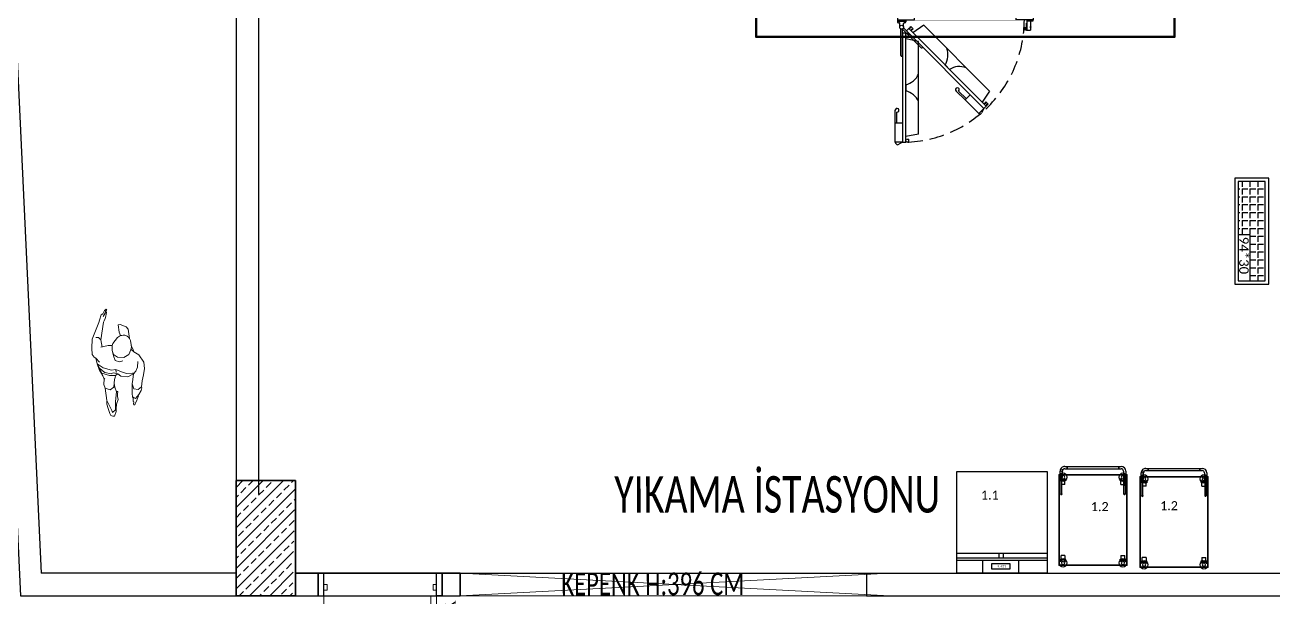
# Model space of a CAD drawing. Header units: millimetres. Extents: x -10496 to -5455, y -188 to 7293.
# Drawn here: x -9922 to -8816, y 2353 to 2860 of the extents above; entities that cross this region are included whole.
import ezdxf

# ---------------------------------------------------------------- set-up
doc = ezdxf.new("R2010")
doc.units = ezdxf.units.MM
doc.linetypes.add('DASHED', pattern=[19.05, 12.7, -6.35])
doc.linetypes.add('HIDDEN2', pattern=[4.7625, 3.175, -1.5875])
for name, color, linetype, lineweight in [('00 DUVAR', 32, 'Continuous', 35), ('00 İÇ ÖLÇÜ', 5, 'Continuous', 18), ('00 KAPI YAZISI', 48, 'Continuous', 18), ('00 KOLON TARARMA', 43, 'Continuous', 13), ('00 KORDİNAT', 31, 'Continuous', 13), ('00 TEFRİŞ', 252, 'Continuous', 13), ('A-RCON-1', 8, 'Continuous', 5), ('GJC_demir', 103, 'Continuous', 20), ('GJC_duvar', 10, 'Continuous', 30), ('GJC_kolon', 87, 'Continuous', 35), ('GJC_ölçüler', 253, 'Continuous', 5), ('kapı_kanadı', 40, 'Continuous', 20), ('kapı_kasa', 30, 'Continuous', 25)]:
    doc.layers.add(name, color=color, linetype=linetype, lineweight=lineweight)
for name, color, linetype in [('GJC ALAN', 2, 'Continuous'), ('GJC_yazı', 11, 'Continuous'), ('HG-034 Soğuk Oda', 1, 'Continuous'), ('Kıtc-002 Çizgi', 7, 'Continuous'), ('Kıtc-006 Yazı 001', 1, 'Continuous'), ('Kıtc-008 Rakam', 1, 'Continuous'), ('Kıtc-028 Yer Izgarası', 252, 'Continuous'), ('Kıtc-034 Soğuk Oda', 1, 'Continuous')]:
    doc.layers.add(name, color=color, linetype=linetype)
doc.styles.add('RomanS', font='times.ttf')
doc.styles.get("Standard").update_dxf_attribs({"font": 'calibri.ttf', "height": 15})
doc.styles.add('Ölçü50', font='calibri.ttf', dxfattribs={"width": 0.7})

# ---------------------------------------------------------------- blocks, each defined once
blk = doc.blocks.new('A$C34AD63CB')
at = {"layer": 'Kıtc-002 Çizgi', "lineweight": -2}
blk.add_line((80, 78.5), (0, 78.5), dxfattribs=at)
blk.add_lwpolyline([(80, 0), (0, 0), (0, 90), (80, 90)], close=True, dxfattribs=at)
at = {"layer": 'Kıtc-002 Çizgi'}
for points in [[(25.2, 90), (56.8, 90), (56.8, 78.5), (25.2, 78.5)], [(32.8, 86.3), (32.8, 81.9), (49.2, 81.9), (49.2, 86.3)], [(38.7, 72.5), (42.7, 72.5), (42.7, 76.5), (38.7, 76.5)]]:
    blk.add_lwpolyline(points, close=True, dxfattribs=at)
for points in [[(80, 76.5), (0, 76.5)], [(0, 72.5), (80, 72.5)]]:
    blk.add_lwpolyline(points, dxfattribs=at)
blk.add_text('12345', height=1.92, dxfattribs=at).set_placement((36.3, 83.1))
blk = doc.blocks.new('A$C09894659')
for points, elevation in [([(62.5, 120.1), (62.7, 120.1), (62.7, 121.1), (62.5, 121.1)], -1.5), ([(63, 121.6), (62.7, 121.6), (62.7, 119.6), (63, 119.6)], 3.2), ([(63, 121.1), (63.5, 121.1), (63.5, 120.1), (63, 120.1)], -1.5), ([(63.5, 121.1), (66.5, 121.1), (66.5, 120.1), (63.5, 120.1)], -1.5), ([(67, 121.1), (66.5, 121.1), (66.5, 120.1), (67, 120.1)], -1.5), ([(67, 121.6), (67.3, 121.6), (67.3, 119.6), (67, 119.6)], 3.2), ([(67.5, 120.1), (67.3, 120.1), (67.3, 121.1), (67.5, 121.1)], -1.5), ([(115.5, 120.1), (115.7, 120.1), (115.7, 121.1), (115.5, 121.1)], -1.5), ([(116, 121.6), (115.7, 121.6), (115.7, 119.6), (116, 119.6)], 3.2), ([(116, 121.1), (116.5, 121.1), (116.5, 120.1), (116, 120.1)], -1.5), ([(119.5, 121.1), (116.5, 121.1), (116.5, 120.1), (119.5, 120.1)], -1.5), ([(120, 121.1), (119.5, 121.1), (119.5, 120.1), (120, 120.1)], -1.5), ([(120, 121.6), (120.3, 121.6), (120.3, 119.6), (120, 119.6)], 3.2), ([(120.5, 120.1), (120.3, 120.1), (120.3, 121.1), (120.5, 121.1)], -1.5), ([(62.5, 49.9), (62.7, 49.9), (62.7, 48.9), (62.5, 48.9)], -1.5), ([(63, 48.4), (62.7, 48.4), (62.7, 50.4), (63, 50.4)], 3.2), ([(63, 48.9), (63.5, 48.9), (63.5, 49.9), (63, 49.9)], -1.5), ([(63.5, 48.9), (66.5, 48.9), (66.5, 49.9), (63.5, 49.9)], -1.5), ([(67, 48.9), (66.5, 48.9), (66.5, 49.9), (67, 49.9)], -1.5), ([(67, 48.4), (67.3, 48.4), (67.3, 50.4), (67, 50.4)], 3.2), ([(67.5, 49.9), (67.3, 49.9), (67.3, 48.9), (67.5, 48.9)], -1.5), ([(115.5, 49.9), (115.7, 49.9), (115.7, 48.9), (115.5, 48.9)], -1.5), ([(116, 48.4), (115.7, 48.4), (115.7, 50.4), (116, 50.4)], 3.2), ([(116, 48.9), (116.5, 48.9), (116.5, 49.9), (116, 49.9)], -1.5), ([(119.5, 48.9), (116.5, 48.9), (116.5, 49.9), (119.5, 49.9)], -1.5), ([(120, 48.9), (119.5, 48.9), (119.5, 49.9), (120, 49.9)], -1.5), ([(120, 48.4), (120.3, 48.4), (120.3, 50.4), (120, 50.4)], 3.2), ([(120.5, 49.9), (120.3, 49.9), (120.3, 48.9), (120.5, 48.9)], -1.5)]:
    blk.add_lwpolyline(points, close=True, dxfattribs=dict(elevation=elevation))
for points, elevation in [([(63, 119.6), (63.3, 119.6)], -1.5), ([(63.3, 119.6), (63.3, 116.5)], -1.5), ([(63.3, 119.6), (64.1, 119.6)], -1.5), ([(66.8, 116.5), (63.3, 116.5)], -1.4), ([(65.9, 119.6), (66.8, 119.6)], -1.5), ([(66.8, 116.5), (66.8, 119.6)], -1.4), ([(67, 119.6), (66.8, 119.6)], -1.5), ([(116, 119.6), (116.3, 119.6)], -1.5), ([(116.3, 116.5), (116.3, 119.6)], -1.4), ([(117.1, 119.6), (116.3, 119.6)], -1.5), ([(116.3, 116.5), (119.8, 116.5)], -1.4), ([(119.8, 119.6), (118.9, 119.6)], -1.5), ([(120, 119.6), (119.8, 119.6)], -1.5), ([(119.8, 119.6), (119.8, 116.5)], -1.5), ([(63, 50.4), (63.3, 50.4)], -1.5), ([(66.8, 53.5), (63.3, 53.5)], -1.4), ([(63.3, 50.4), (63.3, 53.5)], -1.5), ([(63.3, 50.4), (64.1, 50.4)], -1.5), ([(65.9, 50.4), (66.8, 50.4)], -1.5), ([(66.8, 53.5), (66.8, 50.4)], -1.4), ([(67, 50.4), (66.8, 50.4)], -1.5), ([(116, 50.4), (116.3, 50.4)], -1.5), ([(116.3, 53.5), (119.8, 53.5)], -1.4), ([(116.3, 53.5), (116.3, 50.4)], -1.4), ([(117.1, 50.4), (116.3, 50.4)], -1.5), ([(119.8, 50.4), (118.9, 50.4)], -1.5), ([(119.8, 50.4), (119.8, 53.5)], -1.5), ([(120, 50.4), (119.8, 50.4)], -1.5)]:
    blk.add_lwpolyline(points, dxfattribs=dict(elevation=elevation))
at = {"layer": 'Kıtc-002 Çizgi'}
for p, q in [((61.5, 45, -5.6), (61.5, 125, -5.6)), ((61.5, 125, -5.6), (63.9, 125, -5.6)), ((66.1, 125, -5.6), (121.5, 125, -5.6)), ((121.5, 125, -5.6), (119.1, 125, -5.6)), ((121.5, 125, -5.6), (121.5, 45, -5.6)), ((63, 47.8, -5.6), (63, 62, -5.6)), ((64, 62, -5.6), (64, 62, -5.6)), ((64, 62, -5.6), (64, 47.8, -5.6)), ((119, 62, -5.6), (119, 62, -5.6)), ((119, 62, -5.6), (119, 47.8, -5.6)), ((120, 47.8, -5.6), (120, 62, -5.6)), ((62.5, 45, -5.6), (61.5, 45, -5.6)), ((61.5, 45, -5.6), (63.9, 45, -5.6)), ((62.5, 41.6, -5.6), (62.5, 45, -5.6)), ((118.5, 45, -5.6), (64.5, 45, -5.6)), ((64.5, 41.6, -5.6), (64.5, 45, -5.6)), ((66.1, 45, -5.6), (121.5, 45, -5.6)), ((118.5, 45, -5.6), (118.5, 41.6, -5.6)), ((121.5, 45, -5.6), (119.1, 45, -5.6)), ((121.5, 45, -5.6), (120.5, 45, -5.6)), ((120.5, 45, -5.6), (120.5, 41.6, -5.6)), ((116.5, 39.6, -5.6), (66.5, 39.6, -5.6)), ((116.5, 37.6, -5.6), (66.5, 37.6, -5.6))]:
    blk.add_line(p, q, dxfattribs=at)
at = {"layer": 'Kıtc-002 Çizgi', "extrusion": (-1.83697e-16, 6.32853e-32, -1)}
for centre, radius in [((-65, 123, -3.9), 3.5), ((-65, 123, -4.9), 1.49)]:
    blk.add_circle(centre, radius, dxfattribs=at)
at = {"layer": 'Kıtc-002 Çizgi', "extrusion": (1.83697e-16, 6.32853e-32, -1)}
for centre, radius in [((-118, 123, -3.9), 3.5), ((-118, 123, -4.9), 1.49)]:
    blk.add_circle(centre, radius, dxfattribs=at)
at = {"layer": 'Kıtc-002 Çizgi', "extrusion": (-1.11022e-16, -0.5, 0.866025)}
for centre in [(63.5, 57.8, -23.8), (119.5, 57.8, -23.8)]:
    blk.add_circle(centre, 0.5, dxfattribs=at)
at = {"layer": 'Kıtc-002 Çizgi', "extrusion": (1.11022e-16, 0.5, -0.866025)}
for centre in [(-63.5, 57.8, 23.8), (-119.5, 57.8, 23.8)]:
    blk.add_circle(centre, 0.5, dxfattribs=at)
at = {"layer": 'Kıtc-002 Çizgi', "extrusion": (-1.83697e-16, -6.32853e-32, -1)}
for centre, radius in [((-65, 47, -3.9), 3.5), ((-65, 47, -4.9), 1.49)]:
    blk.add_circle(centre, radius, dxfattribs=at)
at = {"layer": 'Kıtc-002 Çizgi'}
for centre in [(63.5, 47, 63.8), (63.5, 47, 8.9), (63.5, 47, 63.8)]:
    blk.add_circle(centre, 1, dxfattribs=at)
at = {"layer": 'Kıtc-002 Çizgi', "extrusion": (0, 0, -1)}
for centre in [(-63.5, 47, -8.9), (-119.5, 47, -63.8), (-119.5, 47, -8.9), (-119.5, 47, -63.8)]:
    blk.add_circle(centre, 1, dxfattribs=at)
at = {"layer": 'Kıtc-002 Çizgi', "extrusion": (-2.22045e-16, -1, 0)}
for centre in [(63.5, 16.9, -54.1), (63.5, 16.9, -54.1), (119.5, 16.9, -54.1), (119.5, 16.9, -54.1)]:
    blk.add_circle(centre, 0.5, dxfattribs=at)
at = {"layer": 'Kıtc-002 Çizgi', "extrusion": (1.83697e-16, -6.32853e-32, -1)}
for centre, radius in [((-118, 47, -3.9), 3.5), ((-118, 47, -4.9), 1.49)]:
    blk.add_circle(centre, radius, dxfattribs=at)
at = {"layer": 'Kıtc-002 Çizgi', "extrusion": (-1, 4.07916e-15, -8.27161e-15)}
blk.add_circle((-38.6, 78.5, -68.5), 1, dxfattribs=at)
blk.add_circle((-38.6, 78.5, -68.5), 1, dxfattribs=at)
at = {"layer": 'Kıtc-002 Çizgi', "extrusion": (-1, -3.63507e-15, 8.27161e-15)}
blk.add_circle((-38.6, 78.5, -114.5), 1, dxfattribs=at)
blk.add_circle((-38.6, 78.5, -114.5), 1, dxfattribs=at)
at = {"layer": 'Kıtc-002 Çizgi', "extrusion": (-9.02056e-15, 0.422618, -0.906308)}
blk.add_circle((-119.5, 68.2, -49.8), 1, dxfattribs=at)
at = {"layer": 'Kıtc-002 Çizgi'}
for centre, radius, start, end in [((63.5, 62, -5.6), 0.5, 0, 180), ((119.5, 62, -5.6), 0.5, 0, 180), ((63.5, 47, -5.6), 1, 0, 180), ((66.5, 41.6, -5.6), 4, 180, 270), ((66.5, 41.6, -5.6), 2, 180, 270), ((116.5, 41.6, -5.6), 2, 270, 0), ((116.5, 41.6, -5.6), 4, 270, 0)]:
    blk.add_arc(centre, radius, start, end, dxfattribs=at)
at = {"layer": 'Kıtc-002 Çizgi', "extrusion": (-9.19767e-15, -0.422618, 0.906308)}
blk.add_arc((63.5, 70, 40.1), 1, 359.9987, 180.0013, dxfattribs=at)
at = {"layer": 'Kıtc-002 Çizgi', "extrusion": (9.19767e-15, 0.422618, -0.906308)}
blk.add_arc((-63.5, 70, -40.1), 1, 359.9987, 180.0013, dxfattribs=at)
at = {"layer": 'Kıtc-002 Çizgi', "extrusion": (9.38401e-17, 0.422618, -0.906308)}
blk.add_arc((-63.5, 70, -40.1), 1, 180, 0, dxfattribs=at)
blk.add_arc((-63.5, 70, -40.1), 1, 180, 0, dxfattribs=at)
at = {"layer": 'Kıtc-002 Çizgi', "extrusion": (-9.38401e-17, -0.422618, 0.906308)}
blk.add_arc((119.5, 70, 40.1), 1, 180, 0, dxfattribs=at)
at = {"layer": 'Kıtc-002 Çizgi'}
for points, knots in [([(64.5, 46.5, 65.9), (64.5, 46.6, 65.9), (64.5, 46.6, 65.9), (64.5, 46.7, 66), (64.5, 46.8, 66), (64.4, 46.9, 66.1), (64.4, 47, 66.1), (64.3, 47.1, 66.1), (64.3, 47.1, 66.2), (64.2, 47.2, 66.2), (64.1, 47.2, 66.2), (64, 47.3, 66.3), (64, 47.3, 66.3), (63.8, 47.4, 66.3), (63.8, 47.4, 66.3), (63.6, 47.4, 66.3), (63.6, 47.4, 66.3), (63.5, 47.4, 66.3), (63.5, 47.4, 66.3), (63.4, 47.4, 66.3), (63.3, 47.4, 66.3), (63.2, 47.4, 66.3), (63.1, 47.3, 66.3), (63, 47.3, 66.3), (62.9, 47.2, 66.2), (62.9, 47.2, 66.2), (62.8, 47.1, 66.2), (62.7, 47.1, 66.1), (62.6, 47, 66.1), (62.6, 46.9, 66.1), (62.6, 46.8, 66), (62.5, 46.7, 66), (62.5, 46.6, 65.9), (62.5, 46.6, 65.9), (62.5, 46.5, 65.9)], [4.442933, 4.442933, 4.442933, 4.442933, 4.628032, 4.628032, 4.813155, 4.813155, 4.998276, 4.998276, 5.183397, 5.183397, 5.368518, 5.368518, 5.553638, 5.553638, 5.738758, 5.738758, 5.923878, 5.923878, 5.923878, 6.108998, 6.108998, 6.294118, 6.294118, 6.479238, 6.479238, 6.664359, 6.664359, 6.84948, 6.84948, 7.034602, 7.034602, 7.219724, 7.219724, 7.404824, 7.404824, 7.404824, 7.404824]), ([(64.5, 46.5, 65.9), (64.5, 46.6, 65.9), (64.5, 46.6, 65.9), (64.5, 46.7, 66), (64.5, 46.8, 66), (64.4, 46.9, 66.1), (64.4, 47, 66.1), (64.3, 47.1, 66.1), (64.3, 47.1, 66.2), (64.2, 47.2, 66.2), (64.1, 47.2, 66.2), (64, 47.3, 66.3), (64, 47.3, 66.3), (63.8, 47.4, 66.3), (63.8, 47.4, 66.3), (63.6, 47.4, 66.3), (63.6, 47.4, 66.3), (63.5, 47.4, 66.3), (63.5, 47.4, 66.3), (63.4, 47.4, 66.3), (63.3, 47.4, 66.3), (63.2, 47.4, 66.3), (63.1, 47.3, 66.3), (63, 47.3, 66.3), (62.9, 47.2, 66.2), (62.9, 47.2, 66.2), (62.8, 47.1, 66.2), (62.7, 47.1, 66.1), (62.6, 47, 66.1), (62.6, 46.9, 66.1), (62.6, 46.8, 66), (62.5, 46.7, 66), (62.5, 46.6, 65.9), (62.5, 46.6, 65.9), (62.5, 46.5, 65.9)], [4.442933, 4.442933, 4.442933, 4.442933, 4.628032, 4.628032, 4.813155, 4.813155, 4.998276, 4.998276, 5.183397, 5.183397, 5.368518, 5.368518, 5.553638, 5.553638, 5.738758, 5.738758, 5.923878, 5.923878, 5.923878, 6.108998, 6.108998, 6.294118, 6.294118, 6.479238, 6.479238, 6.664359, 6.664359, 6.84948, 6.84948, 7.034602, 7.034602, 7.219724, 7.219724, 7.404824, 7.404824, 7.404824, 7.404824]), ([(62.5, 46.5, 65.9), (62.5, 46.5, 65.9), (62.5, 46.5, 65.9), (62.5, 46.5, 65.9), (62.5, 46.5, 65.9), (62.5, 46.5, 65.9)], [0.67126913, 0.67126913, 0.67126913, 0.67126913, 0.68500876, 0.68500876, 0.69228035, 0.69228035, 0.69228035, 0.69228035]), ([(62.5, 46.5, 65.9), (62.5, 46.5, 65.9), (62.5, 46.5, 65.9), (62.5, 46.5, 65.9), (62.5, 46.5, 65.9), (62.5, 46.5, 65.9)], [0.67126913, 0.67126913, 0.67126913, 0.67126913, 0.68500876, 0.68500876, 0.69228035, 0.69228035, 0.69228035, 0.69228035]), ([(64, 47.8, 16.9), (64, 47.8, 17), (64, 47.8, 17), (64, 47.9, 17.2), (63.9, 47.9, 17.2), (63.8, 47.9, 17.3), (63.8, 47.9, 17.3), (63.6, 48, 17.4), (63.6, 48, 17.4), (63.5, 48, 17.4), (63.4, 48, 17.4), (63.3, 47.9, 17.3), (63.2, 47.9, 17.3), (63.1, 47.9, 17.2), (63.1, 47.9, 17.2), (63, 47.8, 17), (63, 47.8, 17), (63, 47.8, 16.8), (63, 47.8, 16.8), (63.1, 47.9, 16.6), (63.1, 47.9, 16.6), (63.2, 47.9, 16.5), (63.3, 47.9, 16.5), (63.4, 48, 16.4), (63.5, 48, 16.4), (63.6, 48, 16.4), (63.6, 48, 16.4), (63.8, 47.9, 16.5), (63.8, 47.9, 16.5), (63.9, 47.9, 16.6), (64, 47.9, 16.6), (64, 47.8, 16.8), (64, 47.8, 16.8), (64, 47.8, 16.9)], [0, 0, 0, 0, 0.192458, 0.192458, 0.384915, 0.384915, 0.576848, 0.576848, 0.768781, 0.768781, 0.960714, 0.960714, 1.152647, 1.152647, 1.345105, 1.345105, 1.537562, 1.537562, 1.73002, 1.73002, 1.922477, 1.922477, 2.11441, 2.11441, 2.306343, 2.306343, 2.498276, 2.498276, 2.690209, 2.690209, 2.882667, 2.882667, 3.075124, 3.075124, 3.075124, 3.075124]), ([(64, 47.8, 16.9), (64, 47.8, 17), (64, 47.8, 17), (64, 47.9, 17.2), (63.9, 47.9, 17.2), (63.8, 47.9, 17.3), (63.8, 47.9, 17.3), (63.6, 48, 17.4), (63.6, 48, 17.4), (63.5, 48, 17.4), (63.4, 48, 17.4), (63.3, 47.9, 17.3), (63.2, 47.9, 17.3), (63.1, 47.9, 17.2), (63.1, 47.9, 17.2), (63, 47.8, 17), (63, 47.8, 17), (63, 47.8, 16.8), (63, 47.8, 16.8), (63.1, 47.9, 16.6), (63.1, 47.9, 16.6), (63.2, 47.9, 16.5), (63.3, 47.9, 16.5), (63.4, 48, 16.4), (63.5, 48, 16.4), (63.6, 48, 16.4), (63.6, 48, 16.4), (63.8, 47.9, 16.5), (63.8, 47.9, 16.5), (63.9, 47.9, 16.6), (64, 47.9, 16.6), (64, 47.8, 16.8), (64, 47.8, 16.8), (64, 47.8, 16.9)], [0, 0, 0, 0, 0.192458, 0.192458, 0.384915, 0.384915, 0.576848, 0.576848, 0.768781, 0.768781, 0.960714, 0.960714, 1.152647, 1.152647, 1.345105, 1.345105, 1.537562, 1.537562, 1.73002, 1.73002, 1.922477, 1.922477, 2.11441, 2.11441, 2.306343, 2.306343, 2.498276, 2.498276, 2.690209, 2.690209, 2.882667, 2.882667, 3.075124, 3.075124, 3.075124, 3.075124]), ([(64.5, 46.5, 65.9), (64.5, 46.5, 65.9), (64.5, 46.5, 65.9), (64.5, 46.5, 65.9), (64.5, 46.5, 65.9), (64.5, 46.5, 65.9)], [-0.00704241, -0.00704241, -0.00704241, -0.00704241, 0, 0, 0.01406531, 0.01406531, 0.01406531, 0.01406531]), ([(64.5, 46.5, 65.9), (64.5, 46.5, 65.9), (64.5, 46.5, 65.9), (64.5, 46.5, 65.9), (64.5, 46.5, 65.9), (64.5, 46.5, 65.9)], [-0.00704241, -0.00704241, -0.00704241, -0.00704241, 0, 0, 0.01406531, 0.01406531, 0.01406531, 0.01406531]), ([(120.5, 46.5, 65.9), (120.5, 46.6, 65.9), (120.5, 46.6, 65.9), (120.5, 46.7, 66), (120.5, 46.8, 66), (120.4, 46.9, 66.1), (120.4, 47, 66.1), (120.3, 47.1, 66.1), (120.3, 47.1, 66.2), (120.2, 47.2, 66.2), (120.1, 47.2, 66.2), (120, 47.3, 66.3), (120, 47.3, 66.3), (119.8, 47.4, 66.3), (119.8, 47.4, 66.3), (119.6, 47.4, 66.3), (119.6, 47.4, 66.3), (119.5, 47.4, 66.3), (119.5, 47.4, 66.3), (119.4, 47.4, 66.3), (119.3, 47.4, 66.3), (119.2, 47.4, 66.3), (119.1, 47.3, 66.3), (119, 47.3, 66.3), (118.9, 47.2, 66.2), (118.9, 47.2, 66.2), (118.8, 47.1, 66.2), (118.7, 47.1, 66.1), (118.6, 47, 66.1), (118.6, 46.9, 66.1), (118.6, 46.8, 66), (118.5, 46.7, 66), (118.5, 46.6, 65.9), (118.5, 46.6, 65.9), (118.5, 46.5, 65.9)], [4.442933, 4.442933, 4.442933, 4.442933, 4.628032, 4.628032, 4.813155, 4.813155, 4.998276, 4.998276, 5.183397, 5.183397, 5.368518, 5.368518, 5.553638, 5.553638, 5.738758, 5.738758, 5.923878, 5.923878, 5.923878, 6.108998, 6.108998, 6.294118, 6.294118, 6.479238, 6.479238, 6.664359, 6.664359, 6.84948, 6.84948, 7.034602, 7.034602, 7.219724, 7.219724, 7.404824, 7.404824, 7.404824, 7.404824]), ([(118.5, 46.5, 65.9), (118.5, 46.5, 65.9), (118.5, 46.5, 65.9), (118.5, 46.5, 65.9), (118.5, 46.5, 65.9), (118.5, 46.5, 65.9)], [0.68150628, 0.68150628, 0.68150628, 0.68150628, 0.69591274, 0.69591274, 0.70313153, 0.70313153, 0.70313153, 0.70313153]), ([(119, 47.8, 16.9), (119, 47.8, 16.8), (119, 47.8, 16.8), (119.1, 47.9, 16.6), (119.1, 47.9, 16.6), (119.2, 47.9, 16.5), (119.3, 47.9, 16.5), (119.4, 48, 16.4), (119.5, 48, 16.4), (119.6, 48, 16.4), (119.6, 48, 16.4), (119.8, 47.9, 16.5), (119.8, 47.9, 16.5), (119.9, 47.9, 16.6), (120, 47.9, 16.6), (120, 47.8, 16.8), (120, 47.8, 16.8), (120, 47.8, 17), (120, 47.8, 17), (120, 47.9, 17.2), (119.9, 47.9, 17.2), (119.8, 47.9, 17.3), (119.8, 47.9, 17.3), (119.6, 48, 17.4), (119.6, 48, 17.4), (119.5, 48, 17.4), (119.4, 48, 17.4), (119.3, 47.9, 17.3), (119.2, 47.9, 17.3), (119.1, 47.9, 17.2), (119.1, 47.9, 17.2), (119, 47.8, 17), (119, 47.8, 17), (119, 47.8, 16.9)], [0, 0, 0, 0, 0.192458, 0.192458, 0.384915, 0.384915, 0.576848, 0.576848, 0.768781, 0.768781, 0.960714, 0.960714, 1.152647, 1.152647, 1.345105, 1.345105, 1.537562, 1.537562, 1.73002, 1.73002, 1.922477, 1.922477, 2.11441, 2.11441, 2.306343, 2.306343, 2.498276, 2.498276, 2.690209, 2.690209, 2.882667, 2.882667, 3.075124, 3.075124, 3.075124, 3.075124]), ([(119, 47.8, 16.9), (119, 47.8, 16.8), (119, 47.8, 16.8), (119.1, 47.9, 16.6), (119.1, 47.9, 16.6), (119.2, 47.9, 16.5), (119.3, 47.9, 16.5), (119.4, 48, 16.4), (119.5, 48, 16.4), (119.6, 48, 16.4), (119.6, 48, 16.4), (119.8, 47.9, 16.5), (119.8, 47.9, 16.5), (119.9, 47.9, 16.6), (120, 47.9, 16.6), (120, 47.8, 16.8), (120, 47.8, 16.8), (120, 47.8, 17), (120, 47.8, 17), (120, 47.9, 17.2), (119.9, 47.9, 17.2), (119.8, 47.9, 17.3), (119.8, 47.9, 17.3), (119.6, 48, 17.4), (119.6, 48, 17.4), (119.5, 48, 17.4), (119.4, 48, 17.4), (119.3, 47.9, 17.3), (119.2, 47.9, 17.3), (119.1, 47.9, 17.2), (119.1, 47.9, 17.2), (119, 47.8, 17), (119, 47.8, 17), (119, 47.8, 16.9)], [0, 0, 0, 0, 0.192458, 0.192458, 0.384915, 0.384915, 0.576848, 0.576848, 0.768781, 0.768781, 0.960714, 0.960714, 1.152647, 1.152647, 1.345105, 1.345105, 1.537562, 1.537562, 1.73002, 1.73002, 1.922477, 1.922477, 2.11441, 2.11441, 2.306343, 2.306343, 2.498276, 2.498276, 2.690209, 2.690209, 2.882667, 2.882667, 3.075124, 3.075124, 3.075124, 3.075124]), ([(120.5, 46.5, 65.9), (120.5, 46.5, 65.9), (120.5, 46.5, 65.9), (120.5, 46.5, 65.9), (120.5, 46.5, 65.9), (120.5, 46.5, 65.9)], [-0.00745631, -0.00745631, -0.00745631, -0.00745631, 0, 0, 0.0140795, 0.0140795, 0.0140795, 0.0140795])]:
    blk.add_open_spline(points, degree=3, knots=knots, dxfattribs=at)
for p in [(61.5, 125, -5.6), (121.5, 125, -5.6), (61.5, 45, -5.6), (61.5, 45, -5.6), (121.5, 45, -5.6), (121.5, 45, -5.6)]:
    blk.add_point(p, dxfattribs=at)
for points in [[(61.5, 125, 4.9), (121.5, 125, 4.9), (121.5, 45, 4.9), (61.5, 45, 4.9)], [(61.5, 125, 8.9), (61.5, 45, 8.9), (121.5, 45, 8.9), (121.5, 125, 8.9)], [(61.5, 125, 4.9), (61.5, 45, 4.9), (61.5, 45, 8.9), (61.5, 125, 8.9)], [(61.5, 125, 4.9), (61.5, 125, 8.9), (121.5, 125, 8.9), (121.5, 125, 4.9)], [(121.5, 125, 4.9), (121.5, 125, 8.9), (121.5, 45, 8.9), (121.5, 45, 4.9)], [(61.5, 45, 4.9), (121.5, 45, 4.9), (121.5, 45, 8.9), (61.5, 45, 8.9)], [(121.5, 45, 4.9), (121.5, 45, 8.9), (61.5, 45, 8.9), (61.5, 45, 4.9)]]:
    blk.add_3dface(points, dxfattribs=at)
blk = doc.blocks.new('A$C358F529F')
at = {"layer": 'HG-034 Soğuk Oda', "color": 3, "linetype": 'ByBlock'}
for p, q in [((43.5, 187.3), (48.1, 191.9)), ((43.5, 187.3), (45.7, 191.2)), ((48.1, 191.9), (60.2, 179.8)), ((38.5, 172.2), (45, 181.8)), ((40.4, 184.2), (39.7, 183.5)), ((39.7, 183.5), (41.7, 181.4)), ((40.4, 184.2), (41.1, 184)), ((41, 184.4), (41.4, 184.2)), ((41.1, 184), (41, 184.4)), ((41.5, 185.3), (41.2, 185)), ((41.4, 184.2), (41.2, 185)), ((43.5, 187.3), (41.5, 185.3)), ((41.5, 185.3), (110.1, 116.7)), ((42.4, 182.2), (41.7, 181.4)), ((42.4, 182.2), (42.2, 182.9)), ((42.2, 182.9), (42.6, 182.8)), ((42.6, 182.8), (42.4, 183.2)), ((42.4, 183.2), (43.2, 183)), ((43.5, 183.3), (43.2, 183)), ((112.1, 118.7), (43.5, 187.3)), ((60.2, 179.8), (55.7, 175.2)), ((59.2, 178.7), (66, 172)), ((60.2, 179.8), (68.3, 171.7)), ((38.5, 172.2), (96.9, 113.7)), ((77.9, 148.9), (74.1, 152.8)), ((97.7, 133.1), (98.2, 133.7)), ((97.7, 133.1), (114.8, 116)), ((99.2, 133.7), (115.8, 117.1)), ((96.9, 113.7), (106.5, 120.3)), ((107, 117.6), (106.2, 116.9)), ((108.2, 114.9), (106.2, 116.9)), ((107, 117.6), (107.7, 117.4)), ((107.5, 117.8), (107.9, 117.6)), ((107.7, 117.4), (107.5, 117.8)), ((108.1, 118.7), (107.7, 118.4)), ((107.9, 117.6), (107.7, 118.4)), ((109, 115.6), (108.2, 114.9)), ((109, 115.6), (108.7, 116.3)), ((108.7, 116.3), (109.1, 116.2)), ((109.1, 116.2), (109, 116.6)), ((109, 116.6), (109.7, 116.4)), ((110.1, 116.7), (109.7, 116.4)), ((110.1, 116.7), (112.1, 118.7))]:
    blk.add_line(p, q, dxfattribs=at)
at = {"layer": 'HG-034 Soğuk Oda'}
for p, q in [((2.2, 109.9), (2.3, 118)), ((5.8, 118), (2.3, 118)), ((2.3, 116), (2.3, 114.8)), ((5.5, 109.9), (5.5, 118)), ((5.8, 111.9), (5.5, 111.9)), ((5.8, 118), (7.3, 117.5)), ((5.8, 115.8), (5.8, 118)), ((5.8, 115.8), (7.3, 116.3)), ((5.8, 115.8), (5.8, 111.9)), ((5.5, 109.9), (0, 109.9)), ((0, 109.9), (0, 109)), ((5.4, 109), (0, 109)), ((0, 109), (120, 109)), ((5.5, 109), (5.5, 109.9)), ((0, 99), (119.4, 99))]:
    blk.add_line(p, q, dxfattribs=at)
blk.add_circle((7.1, 116.9), 0.457, dxfattribs=at)
at = {"layer": 'HG-034 Soğuk Oda', "color": 3, "linetype": 'ByBlock'}
for centre, radius, start, end in [((47.2, 190.3), 1.8, 62.0805, 150.6803), ((67, 170.7), 1.65, 128.1066, 53.8006), ((65.3, 167.3), 17, 249.2753, 301.2436), ((92.4, 140.1), 17, 148.7044, 200.6727), ((98.7, 133.1), 0.715, 44.9741, 134.9741)]:
    blk.add_arc(centre, radius, start, end, dxfattribs=at)
at = {"layer": 'HG-034 Soğuk Oda'}
for centre, radius, start, end in [((2.4, 115.4), 0.615, 107.5973, 252.4027), ((7.1, 116.9), 0.858, 249.5707, 110.4293), ((7.1, 116.9), 0.67, 286.9117, 73.0883)]:
    blk.add_arc(centre, radius, start, end, dxfattribs=at)
at = {"layer": 'Kıtc-002 Çizgi', "color": 1}
for p, q in [((112.8, 109), (112.8, 110.8)), ((113.5, 111.5), (114, 111.5)), ((114.7, 115.4), (114.7, 112.2)), ((118.1, 115.4), (118.1, 112.2)), ((120, 109), (120, 110.9)), ((112.8, 110.4), (120, 110.4)), ((120, 109), (112.8, 109))]:
    blk.add_line(p, q, dxfattribs=at)
blk.add_circle((116.4, 115.4), 1.71, dxfattribs=at)
blk.add_circle((116.4, 115.4), 1.71, dxfattribs=at)
at = {"layer": 'Kıtc-002 Çizgi', "color": 254, "linetype": 'DASHED'}
blk.add_arc((116.4, 108.7), 108.7, 93.2425, 179.8571, dxfattribs=at)
at = {"layer": 'Kıtc-002 Çizgi', "color": 1}
for centre, start, end in [((113.5, 110.8), 90, 180), ((114, 112.2), 270, 0), ((118.8, 112.2), 180, 287.5687), ((119.3, 110.9), 0, 107.5687)]:
    blk.add_arc(centre, 0.715, start, end, dxfattribs=at)
at = {"layer": 'Kıtc-034 Soğuk Oda', "color": 254}
for p, q in [((101.4, 210.2), (112.8, 212.3)), ((101.4, 210.2), (101.4, 128)), ((111.3, 217.3), (110.2, 217.3)), ((110.2, 217.3), (110.2, 214.5)), ((111.3, 214.5), (110.2, 214.5)), ((111.3, 217.3), (111.6, 216.6)), ((111.3, 214.5), (111.6, 215.1)), ((111.6, 216.6), (111.8, 217)), ((111.6, 215.1), (111.8, 214.8)), ((111.8, 217), (112, 216.6)), ((111.8, 214.8), (112, 215.1)), ((112, 216.6), (112.3, 217.3)), ((112, 215.1), (112.3, 214.5)), ((112.8, 217.3), (112.3, 217.3)), ((112.8, 214.5), (112.3, 214.5)), ((115.7, 217.3), (112.8, 217.3)), ((112.8, 217.3), (112.8, 120.8)), ((115.7, 217.3), (119.8, 219.5)), ((115.7, 217.3), (122.1, 217.3)), ((115.7, 120.8), (115.7, 217.3)), ((122.1, 217.3), (122.1, 200.2)), ((122.1, 200.2), (115.7, 200.2)), ((120.7, 200.2), (120.7, 190.6)), ((122.1, 200.2), (122.1, 188.7)), ((112.8, 166.3), (112.8, 171.8)), ((115.7, 141.2), (116.4, 141.2)), ((115.7, 141.2), (115.7, 117)), ((117.1, 140.5), (117.1, 117)), ((101.4, 128), (112.8, 125.8)), ((110.2, 120.8), (110.2, 123.7)), ((111.3, 123.7), (110.2, 123.7)), ((111.3, 123.7), (111.6, 123)), ((111.6, 123), (111.8, 123.4)), ((111.8, 123.4), (112, 123)), ((112, 123), (112.3, 123.7)), ((112.8, 123.7), (112.3, 123.7)), ((111.3, 120.8), (110.2, 120.8)), ((111.3, 120.8), (111.6, 121.5)), ((111.6, 121.5), (111.8, 121.1)), ((111.8, 121.1), (112, 121.5)), ((112, 121.5), (112.3, 120.8)), ((112.8, 120.8), (112.3, 120.8)), ((112.8, 120.8), (115.7, 120.8))]:
    blk.add_line(p, q, dxfattribs=at)
for centre, radius, start, end in [((119.5, 216.8), 2.71, 10.1879, 81.781), ((120.5, 189), 1.65, 83.1325, 8.8265), ((116.9, 188.3), 17, 204.3012, 256.2695), ((116.9, 149.9), 17, 103.7303, 155.6986), ((116.4, 140.5), 0.715, 0, 90)]:
    blk.add_arc(centre, radius, start, end, dxfattribs=at)
at = {"color": 3}
blk.add_wipeout([(0, 99), (120, 99), (120, 109), (0, 109)], dxfattribs=at).dxf.layer = 'Kıtc-002 Çizgi'
at = {"layer": 'Kıtc-034 Soğuk Oda'}
for points in [[(15, 99), (0, 99), (0, 109), (15, 109)], [(105, 99), (120, 99), (120, 109), (105, 109)]]:
    blk.add_lwpolyline(points, close=True, dxfattribs=at)
blk = doc.blocks.new('A$C11D46695')
at = {"layer": 'Kıtc-028 Yer Izgarası'}
for p, q in [((94.1, 30), (0, 30)), ((0, 30), (0, 0)), ((91.1, 27), (3, 27)), ((3, 27), (3, 3)), ((9.6, 20.4), (9.6, 25.5)), ((16.6, 20.4), (16.6, 25.5)), ((23.6, 20.4), (23.6, 25.5)), ((30.6, 20.4), (30.6, 25.5)), ((37.6, 20.4), (37.6, 25.5)), ((44.6, 20.4), (44.6, 25.5)), ((51.6, 20.4), (51.6, 25.5)), ((58.5, 20.4), (58.5, 25.5)), ((65.5, 20.4), (65.5, 25.5)), ((72.5, 20.4), (72.5, 25.5)), ((79.5, 20.4), (79.5, 25.5)), ((86.5, 20.4), (86.5, 25.5)), ((91.1, 3), (91.1, 27)), ((94.1, 0), (94.1, 30)), ((3, 20.4), (7.7, 20.4)), ((3, 13.4), (7.7, 13.4)), ((9.6, 20.4), (14.7, 20.4)), ((9.6, 13.4), (9.6, 18.5)), ((9.6, 13.4), (14.7, 13.4)), ((9.6, 6.4), (9.6, 11.5)), ((16.6, 20.4), (21.7, 20.4)), ((16.6, 13.4), (16.6, 18.5)), ((16.6, 13.4), (21.7, 13.4)), ((16.6, 6.4), (16.6, 11.5)), ((23.6, 20.4), (28.7, 20.4)), ((23.6, 13.4), (23.6, 18.5)), ((23.6, 13.4), (28.7, 13.4)), ((23.6, 6.4), (23.6, 11.5)), ((30.6, 20.4), (35.7, 20.4)), ((30.6, 13.4), (30.6, 18.5)), ((30.6, 13.4), (35.7, 13.4)), ((30.6, 6.4), (30.6, 11.5)), ((37.6, 20.4), (42.7, 20.4)), ((37.6, 13.4), (37.6, 18.5)), ((37.6, 13.4), (42.7, 13.4)), ((37.6, 6.4), (37.6, 11.5)), ((44.6, 20.4), (49.7, 20.4)), ((44.6, 13.4), (44.6, 18.5)), ((44.6, 13.4), (49.7, 13.4)), ((44.6, 6.4), (44.6, 11.5)), ((91.1, 13.5), (50.4, 13.5)), ((50.4, 13.5), (50.4, 3)), ((51.6, 20.4), (56.6, 20.4)), ((51.6, 13.4), (51.6, 18.5)), ((51.6, 13.4), (56.6, 13.4)), ((58.5, 20.4), (63.6, 20.4)), ((58.5, 13.4), (58.5, 18.5)), ((58.5, 13.4), (63.6, 13.4)), ((65.5, 20.4), (70.6, 20.4)), ((65.5, 13.4), (65.5, 18.5)), ((65.5, 13.4), (70.6, 13.4)), ((72.5, 20.4), (77.6, 20.4)), ((72.5, 13.4), (72.5, 18.5)), ((72.5, 13.4), (77.6, 13.4)), ((79.5, 20.4), (84.6, 20.4)), ((79.5, 13.4), (79.5, 18.5)), ((79.5, 13.4), (84.6, 13.4)), ((86.5, 20.4), (91.1, 20.4)), ((86.5, 13.4), (86.5, 18.5)), ((86.5, 13.4), (91.1, 13.4)), ((91.1, 3), (91.1, 13.5)), ((0, 0), (94.1, 0)), ((3, 6.4), (7.7, 6.4)), ((3, 3), (91.1, 3)), ((9.6, 6.4), (14.7, 6.4)), ((9.6, 3), (9.6, 4.5)), ((16.6, 6.4), (21.7, 6.4)), ((16.6, 3), (16.6, 4.5)), ((23.6, 6.4), (28.7, 6.4)), ((23.6, 3), (23.6, 4.5)), ((30.6, 6.4), (35.7, 6.4)), ((30.6, 3), (30.6, 4.5)), ((37.6, 6.4), (42.7, 6.4)), ((37.6, 3), (37.6, 4.5)), ((44.6, 6.4), (49.7, 6.4)), ((44.6, 3), (44.6, 4.5)), ((50.4, 3), (91.1, 3))]:
    blk.add_line(p, q, dxfattribs=at)
blk.add_text('94*30', height=8.4, dxfattribs=at).set_placement((52.1, 3.9))
blk = doc.blocks.new('rölöveteyit')
at = {"layer": '00 İÇ ÖLÇÜ'}
blk.add_lwpolyline([(30402, -29375.7), (29925.5, -29375.7)], dxfattribs=at)
at = {"layer": 'GJC_duvar'}
for p, q in [((29367, -29355.7), (29194.2, -29355.7)), ((29925.5, -29355.7), (29925.5, -29375.7))]:
    blk.add_line(p, q, dxfattribs=at)
for points in [[(29239.9, -24967.2), (28968.9, -24967.2), (29176.1, -29375.7), (29367.6, -29375.7)], [(29239.9, -24987.2), (28989.9, -24987.2), (29194.2, -29355.7)], [(29367, -28777.7), (29367, -29285.7)], [(29387, -28777.7), (29387, -29273.7)], [(29419.5, -29375.7), (29565.5, -29375.7), (29565.5, -29355.7), (29419.5, -29355.7), (29419.5, -29375.7)], [(29925.5, -29355.7), (30337, -29355.7)], [(29195.2, -29375.7), (29367.6, -29375.7)], [(29925.5, -29375.7), (30337, -29375.7)]]:
    blk.add_lwpolyline(points, dxfattribs=at)
at = {"layer": 'GJC_kolon'}
blk.add_lwpolyline([(29419.5, -29375.7), (29367, -29375.7), (29367, -29273.7), (29419.5, -29273.7), (29419.5, -29375.7)], dxfattribs=at)
blk = doc.blocks.new('new ytong')
at = {"layer": '00 TEFRİŞ', "color": 8}
for points in [[(-20757.1, 3110.6), (-20882.5, 3110.6), (-20882.5, 3427.3)], [(-20511.8, 3275.6), (-20511.8, 3110.6), (-20882.5, 3110.6), (-20882.5, 3427.3)]]:
    blk.add_lwpolyline(points, dxfattribs=at)
at = {"layer": 'GJC_duvar'}
blk.add_lwpolyline([(-20882.5, 3450.1), (-20882.5, 3110.6), (-20511.8, 3110.6), (-20511.8, 3275.7)], dxfattribs=at)
blk = doc.blocks.new('100 200')
at = {"layer": '00 DUVAR'}
for p, q in [((-9576, 4788.3), (-9596, 4788.3)), ((-9576, 4678.3), (-9596, 4678.3))]:
    blk.add_line(p, q, dxfattribs=at)
at = {"layer": '00 KORDİNAT', "color": 60, "linetype": 'HIDDEN2', "lineweight": 13, "ltscale": 0.025}
blk.add_arc((-9574.3, 4781.6), 98.3, 268.9919, 1.0081, dxfattribs=at)
at = {"layer": 'kapı_kanadı', "color": 40, "linetype": 'Continuous', "lineweight": 20}
for points in [[(-9586, 4783.3), (-9586, 4780.3), (-9581, 4780.3), (-9581, 4783.3)], [(-9576, 4783.3), (-9576, 4778.3), (-9476, 4778.3), (-9476, 4783.3)], [(-9586, 4683.3), (-9586, 4686.3), (-9581, 4686.3), (-9581, 4683.3)]]:
    blk.add_lwpolyline(points, close=True, dxfattribs=at)
at = {"layer": 'kapı_kasa', "color": 30, "linetype": 'Continuous', "lineweight": 25}
for points in [[(-9596, 4783.3), (-9596, 4788.3), (-9576, 4788.3), (-9576, 4783.3)], [(-9596, 4683.3), (-9596, 4678.3), (-9576, 4678.3), (-9576, 4683.3)]]:
    blk.add_lwpolyline(points, close=True, dxfattribs=at)
at = {"layer": '00 KAPI YAZISI', "color": 0, "style": 'RomanS'}
blk.add_text('Y.K-100/200', height=9, dxfattribs=at).set_placement((-9572.1, 4791.3))
blk = doc.blocks.new('ADSAFDF')
for p, q in [((21262.3, -21268.4), (21264.7, -21266.8)), ((21264.7, -21266.8), (21270.4, -21267.2)), ((21270.4, -21267.2), (21278.3, -21268.6)), ((21208.1, -21279.5), (21208.2, -21278.1)), ((21208.2, -21278.1), (21209.1, -21276.5)), ((21209.1, -21276.5), (21211, -21275.7)), ((21211, -21275.7), (21215.5, -21274.9)), ((21213.2, -21277.8), (21211.6, -21278.1)), ((21211.6, -21278.1), (21213.6, -21281)), ((21216.4, -21276.6), (21213.2, -21277.8)), ((21215.5, -21274.9), (21219.5, -21274.3)), ((21222.7, -21274.6), (21216.4, -21276.6)), ((21219.5, -21274.3), (21222.2, -21274.4)), ((21233.7, -21274.4), (21222.7, -21274.6)), ((21231.7, -21278.8), (21233.7, -21274.4)), ((21233.5, -21282.2), (21231.7, -21278.8)), ((21233.7, -21274.4), (21237.1, -21273.8)), ((21233.7, -21274.4), (21233.7, -21274.4)), ((21237.1, -21273.8), (21242.1, -21274.7)), ((21242.6, -21274.4), (21241.7, -21275.1)), ((21244.8, -21273.7), (21242.6, -21274.4)), ((21244.3, -21279.8), (21247.3, -21273.4)), ((21250.7, -21271.4), (21244.8, -21273.7)), ((21247.4, -21276), (21245.7, -21281.4)), ((21247.3, -21273.4), (21256.1, -21270.2)), ((21249.6, -21273.9), (21247.4, -21276)), ((21251.9, -21275.1), (21248.7, -21282.2)), ((21251.9, -21271.8), (21249.6, -21273.9)), ((21256.1, -21270.2), (21250.7, -21271.4)), ((21256.1, -21270.2), (21251.9, -21271.8)), ((21256.1, -21270.2), (21251.9, -21275.1)), ((21261.2, -21269.8), (21256.1, -21270.2)), ((21256.1, -21270.2), (21256.1, -21270.2)), ((21257.3, -21272.4), (21261, -21269.8)), ((21261, -21269.8), (21262.3, -21268.4)), ((21270.1, -21275.2), (21270.7, -21282)), ((21276.6, -21276.2), (21270.1, -21276.5)), ((21278.8, -21274.4), (21276.6, -21276.2)), ((21292, -21280.4), (21276.6, -21276.2)), ((21278.3, -21268.6), (21292.1, -21276.4)), ((21279.4, -21272), (21278.8, -21274.4)), ((21292.1, -21276.4), (21294.1, -21277.1)), ((21294.1, -21277.1), (21298.6, -21279.4)), ((21211.9, -21281.4), (21208.1, -21279.5)), ((21214.4, -21281.8), (21211.9, -21281.4)), ((21213.6, -21281), (21220.8, -21282.2)), ((21218.2, -21282.7), (21214.4, -21281.8)), ((21222.1, -21284.7), (21218.2, -21282.7)), ((21220.8, -21282.2), (21229.2, -21283.9)), ((21225, -21284.4), (21222.1, -21284.7)), ((21227.4, -21284.8), (21225, -21284.4)), ((21229.3, -21285.1), (21227.4, -21284.8)), ((21229.2, -21283.9), (21233.4, -21283.2)), ((21229.5, -21283.9), (21229.3, -21285.1)), ((21233.4, -21283.2), (21237, -21283.1)), ((21237, -21283.1), (21233.5, -21282.2)), ((21240.2, -21283.8), (21237, -21283.1)), ((21242, -21284.6), (21240.2, -21283.8)), ((21242.3, -21289.6), (21241.2, -21295.6)), ((21242, -21284.6), (21243.7, -21285.1)), ((21244.9, -21287.2), (21242.3, -21289.6)), ((21243.7, -21285.1), (21244.3, -21279.8)), ((21243.7, -21285.1), (21244.9, -21287.2)), ((21246.1, -21283.3), (21244.9, -21287.2)), ((21245.7, -21281.4), (21246.1, -21283.3)), ((21248.9, -21285.9), (21246.2, -21285.8)), ((21248.9, -21285.9), (21246.3, -21290.7)), ((21248.7, -21282.2), (21248.9, -21285.9)), ((21256.9, -21286.3), (21255.3, -21290)), ((21261.1, -21285.6), (21256.9, -21286.3)), ((21258.6, -21294.3), (21259.6, -21289)), ((21259.6, -21289), (21262.4, -21285.6)), ((21265.9, -21284.8), (21261.1, -21285.6)), ((21262.4, -21285.6), (21265.9, -21284.8)), ((21265.9, -21284.8), (21270.4, -21285.6)), ((21270.7, -21282), (21270.4, -21285.6)), ((21270.4, -21285.6), (21272.2, -21286.3)), ((21270.4, -21285.6), (21272.2, -21286.3)), ((21272.2, -21286.3), (21276.9, -21291.1)), ((21293.1, -21281.2), (21292, -21280.4)), ((21294.9, -21282.3), (21293.1, -21281.2)), ((21296.8, -21283.2), (21294.9, -21282.3)), ((21298.5, -21283.7), (21296.8, -21283.2)), ((21297, -21280.9), (21299.5, -21283)), ((21300, -21284.3), (21298.5, -21283.7)), ((21298.6, -21279.4), (21299.3, -21280.9)), ((21301, -21283.4), (21298.9, -21282.7)), ((21299.3, -21280.9), (21302, -21282.6)), ((21299.5, -21283), (21300.9, -21283.8)), ((21300.9, -21283.8), (21300, -21284.3)), ((21302.6, -21284.8), (21301, -21283.4)), ((21302, -21282.6), (21303, -21284.4)), ((21303, -21284.4), (21302.6, -21284.8)), ((21215.7, -21297.9), (21216.4, -21297.7)), ((21215.8, -21298.6), (21215.7, -21297.9)), ((21217.4, -21299.6), (21215.8, -21298.6)), ((21216.4, -21297.7), (21218.3, -21298.1)), ((21219.3, -21300.9), (21217.4, -21299.6)), ((21218.3, -21298.1), (21218.7, -21297.6)), ((21218.7, -21297.6), (21222.1, -21298)), ((21221.9, -21298.8), (21221.2, -21300)), ((21221.2, -21300), (21224.3, -21303.3)), ((21223, -21297.6), (21221.9, -21298.8)), ((21222.1, -21298), (21223, -21297.6)), ((21225.8, -21297.5), (21223, -21297.6)), ((21234.4, -21298.8), (21225.8, -21297.5)), ((21228.9, -21303.4), (21229.7, -21299.6)), ((21229.7, -21299.6), (21234.4, -21298.8)), ((21234.4, -21298.8), (21238.1, -21299.8)), ((21238.1, -21299.8), (21243, -21301.1)), ((21241.2, -21295.6), (21243, -21301.1)), ((21243.9, -21300.2), (21243.7, -21301.5)), ((21244.1, -21295), (21243.9, -21300.2)), ((21246.3, -21290.7), (21244.1, -21295)), ((21255.3, -21290), (21255.7, -21293.1)), ((21260.7, -21299.2), (21258.6, -21294.3)), ((21264.5, -21301.3), (21260.7, -21299.2)), ((21275.4, -21301.1), (21276.9, -21299.7)), ((21276.9, -21291.1), (21278.2, -21294)), ((21276.9, -21299.7), (21278, -21297.9)), ((21278, -21297.9), (21278.3, -21296.2)), ((21281.3, -21293.2), (21278.2, -21294)), ((21278.2, -21294), (21278.2, -21295)), ((21278.3, -21296.2), (21278.2, -21295)), ((21287.8, -21293.1), (21281.3, -21293.2)), ((21282.9, -21301.4), (21285.2, -21299.8)), ((21285.2, -21299.8), (21287.8, -21295)), ((21287.8, -21295), (21287.8, -21293.1)), ((21220.4, -21301.5), (21219.3, -21300.9)), ((21223.3, -21302.8), (21220.4, -21301.5)), ((21224.3, -21303.3), (21227.6, -21305.8)), ((21227.6, -21305.8), (21229.7, -21306.6)), ((21230.7, -21306.5), (21228.9, -21303.4)), ((21229.7, -21306.6), (21230.7, -21306.5)), ((21235.9, -21307.9), (21230.7, -21306.5)), ((21241, -21309.7), (21235.9, -21307.9)), ((21246.5, -21311.4), (21241, -21309.7)), ((21243, -21301.1), (21245.1, -21303.3)), ((21245.1, -21303.3), (21248.5, -21305.2)), ((21252.1, -21311.3), (21246.5, -21311.4)), ((21248.5, -21305.2), (21253.4, -21306.1)), ((21259.2, -21308), (21252.1, -21311.3)), ((21262.4, -21303.8), (21259.2, -21308)), ((21265, -21301.5), (21262.4, -21303.8)), ((21265, -21303.4), (21262.4, -21303.8)), ((21267, -21302.2), (21264.5, -21301.3)), ((21267.8, -21302.2), (21265, -21303.4)), ((21272.7, -21302.1), (21267, -21302.2)), ((21274.5, -21301.4), (21272.7, -21302.1)), ((21274.5, -21301.4), (21275.4, -21301.1)), ((21274.5, -21301.4), (21282.9, -21301.4))]:
    blk.add_line(p, q)

msp = doc.modelspace()

# ---------------------------------------------------------------- hatches: boundary and pattern name
at = {"layer": '00 KOLON TARARMA'}
h = msp.add_hatch(dxfattribs=at)
h.set_pattern_fill('ANSI33', color=256, scale=2, angle=360, style=0)
h.set_pattern_definition([(45, (39535.038, 25695.393), (-8.980256, 8.980256), []), (45, (39544.018, 25695.393), (-8.980256, 8.980256), [6.35, -3.175])])
h.paths.add_polyline_path([(-9682.4, 2456.3), (-9734.9, 2456.3), (-9734.9, 2354.3), (-9684.9, 2354.3)])

# ---------------------------------------------------------------- linework, layer by layer
at = {"layer": '00 İÇ ÖLÇÜ'}
msp.add_lwpolyline([(-8699.9, 2354.3), (-9155.7, 2354.3)], dxfattribs=at)
at = {"layer": 'GJC_demir'}
for p, q in [((-9536.4, 2374.3), (-9155.7, 2354.3)), ((-9536.4, 2354.3), (-9155.7, 2374.3))]:
    msp.add_line(p, q, dxfattribs=at)
msp.add_lwpolyline([(-9536.4, 2374.3), (-9176.4, 2374.3), (-9176.4, 2354.3), (-9536.4, 2354.3)], close=True, dxfattribs=at)
at = {"layer": 'GJC_duvar'}
for p, q in [((-9536.4, 2374.3), (-9536.4, 2354.3)), ((-9176.4, 2374.3), (-9176.4, 2354.3))]:
    msp.add_line(p, q, dxfattribs=at)
for points in [[(-9734.9, 2964.4), (-9734.9, 2444.3)], [(-9714.9, 2952.3), (-9714.9, 2444.3)], [(-9682.4, 2374.3), (-9536.4, 2374.3)], [(-9155.7, 2374.3), (-8764.9, 2374.3)], [(-9684.9, 2354.3), (-9536.4, 2354.3)], [(-9155.7, 2354.3), (-8754.9, 2354.3)]]:
    msp.add_lwpolyline(points, dxfattribs=at)
at = {"layer": 'GJC_kolon'}
msp.add_lwpolyline([(-9682.4, 2354.3), (-9734.9, 2354.3), (-9734.9, 2456.3), (-9682.4, 2456.3), (-9682.4, 2354.3)], dxfattribs=at)

# ---------------------------------------------------------------- block references
at = {"rotation": 180}
for name, p in [('A$C358F529F', (-9028.7, 2973.3)), ('A$C09894659', (-8884.1, 2506.3)), ('A$C09894659', (-8812.3, 2504.7))]:
    msp.add_blockref(name, p, dxfattribs=at)
at = {"layer": 'Kıtc-002 Çizgi', "lineweight": -2, "rotation": 180}
msp.add_blockref('A$C34AD63CB', (-9016.3, 2464.3), dxfattribs=at)
at = {"layer": 'Kıtc-028 Yer Izgarası', "rotation": 270}
msp.add_blockref('A$C11D46695', (-8849.9, 2724.3), dxfattribs=at)

# ---------------------------------------------------------------- texts
at = {"layer": 'GJC_yazı', "lineweight": 0, "insert": (-9446.7, 2374.7, -0.1), "char_height": 20, "attachment_point": 1, "rotation": 0.0406, "style": 'Ölçü50'}
msp.add_mtext_dynamic_manual_height_columns('{\\fCalibri Light|b0|i0|c162|p34;KEPENK H:396 CM}', width=958.282, gutter_width=0.772, heights=[97.8], dxfattribs=at)
at = {"layer": 'Kıtc-008 Rakam', "color": 1}
for s, p in [('1.1', (-9074.9, 2439.4)), ('1.2', (-8977.5, 2429.2)), ('1.2', (-8916.1, 2430))]:
    msp.add_text(s, height=8, dxfattribs=at).set_placement(p)

# ---------------------------------------------------------------- next in the draw order: linework, layer by layer
at = {"color": 2, "lineweight": 50, "true_color": 0xf1eb1f}
msp.add_lwpolyline([(-8903.3, 3014.3), (-8903.3, 2849.3), (-9274.1, 2849.3), (-9274.1, 3818.7), (-8754.9, 3818.7)], dxfattribs=at)

# ---------------------------------------------------------------- next in the draw order: block references
at = {"layer": 'GJC_ölçüler'}
msp.add_blockref('rölöveteyit', (-39101.9, 31730), dxfattribs=at)

# ---------------------------------------------------------------- next in the draw order: block references
at = {"layer": 'A-RCON-1', "rotation": 97.35114544092218}
msp.add_blockref('ADSAFDF', (-28233.7, -21243.1), dxfattribs=at)
at = {"layer": 'GJC_duvar', "color": 41, "true_color": 0xf4ee51}
msp.add_blockref('new ytong', (11608.5, -261.3), dxfattribs=at)

# ---------------------------------------------------------------- next in the draw order: linework, layer by layer
at = {"layer": 'GJC ALAN', "color": 40, "lineweight": 30, "true_color": 0xf8d731}
for points in [[(-8753.9, 4954.4), (-9673.9, 4954.4), (-9673.9, 4888.3), (-9673.9, 4044.3), (-9714.9, 4044.3), (-9714.9, 3654.3), (-9684.9, 3654.3), (-9684.9, 3561.3), (-9714.9, 3561.3), (-9714.9, 3052.3), (-9684.9, 3052.3), (-9684.9, 2952.3), (-9714.9, 2952.3), (-9714.9, 2456.3), (-9682.4, 2456.3), (-9682.4, 2374.3), (-8764.9, 2374.3)], [(-8754.9, 3014.4), (-8903.3, 3014.4), (-8903.3, 2849.3), (-9274.1, 2849.3), (-9274.1, 3818.7), (-8754.9, 3818.7)]]:
    msp.add_lwpolyline(points, dxfattribs=at)

# ---------------------------------------------------------------- next in the draw order: block references
at = {"layer": 'GJC_duvar', "color": 41, "true_color": 0xf4ee51, "rotation": 270}
msp.add_blockref('100 200', (-14340.5, -7221.7), dxfattribs=at)

# ---------------------------------------------------------------- next in the draw order: texts
at = {"layer": 'Kıtc-006 Yazı 001', "lineweight": 0, "insert": (-9399.8, 2460.1), "char_height": 32.4, "attachment_point": 1, "rotation": 0.0406, "style": 'Ölçü50'}
msp.add_mtext_dynamic_manual_height_columns('{\\fCalibri Light|b0|i0|c162|p34;YIKAMA İSTASYONU}', width=5844.507, gutter_width=3.66, heights=[5151.1], dxfattribs=at)

doc.saveas('drawing.dxf')
